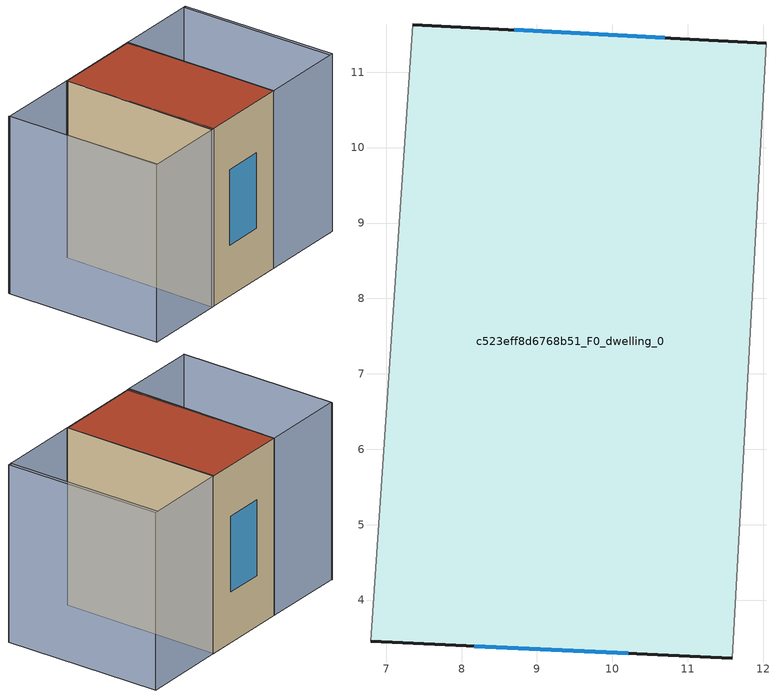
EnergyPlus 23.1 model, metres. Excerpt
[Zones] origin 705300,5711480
c523eff8d6768b51_F0_dwelling_0
 floor ground (EU_floor_Construction): 11.59,3.23 12.04,11.39 7.35,11.63 6.79,3.46 z0
 wall outside (EU_wall_Construction): 7.35,11.63 12.04,11.39 / 11.59,3.23 6.79,3.46 z0:9
 wall adiabatic (EU_wall_Construction): 12.04,11.39 11.59,3.23 / 6.79,3.46 7.35,11.63 z0:9
 window (EU_Window_Construction): 8.7,11.56 10.69,11.46 / 10.21,3.29 8.17,3.39 z2.58:6.42
 roof outside (EU_roof_Construction): 12.04,11.39 11.59,3.23 6.79,3.46 7.35,11.63 z9
shading: 2.96,11.91 2.59,3.66 / 15.93,3.02 16.35,11.16 / 2.96,11.85 7.35,11.63 / 7.35,11.63 6.93,3.44 / 6.93,3.44 2.54,3.67 / 2.54,3.67 2.96,11.85 / 16.09,3.01 11.59,3.23 / 11.59,3.23 11.98,11.39 / 11.98,11.39 16.49,11.17 / 16.49,11.17 16.09,3.01 z0:9
[Building]
EU S2 Campaign: North Axis=0; Terrain=City; Solar Distribution=FullExterior
[Site:Location]
London: Latitude=51.5; Longitude=-0.5; Time Zone=0; Elevation=25
[SizingPeriod:WeatherFileDays]
AnnualSizingPeriod: Begin Month=1; Begin Day of Month=1; End Month=12; End Day of Month=31; Day of Week for Start Day=Monday; Use Weather File Daylight Saving Period=No; Use Weather File Rain and Snow Indicators=No
[MATERIAL]
EU_InternalMass_Material: Roughness=MediumRough; Thickness=0.1; Conductivity=1; Density=1800; Specific Heat=900; Thermal Absorptance=0.9; Solar Absorptance=0.7; Visible Absorptance=0.7
[MATERIAL:NOMASS] Roughness=MediumRough; Thermal Absorptance=0.9; Solar Absorptance=0.7; Visible Absorptance=0.7
Name | Thermal Resistance
EU_wall_NoMass | 2.78369
EU_roof_NoMass | 4.4539
EU_floor_NoMass | 3.71158
[WINDOWMATERIAL:SIMPLEGLAZINGSYSTEM]
EU_Window_SimpleGlazing: UFactor=1.70637; Solar Heat Gain Coefficient=0.72; Visible Transmittance=0.72
[CONSTRUCTION]
EU_wall_Construction: EU_wall_NoMass
EU_roof_Construction: EU_roof_NoMass
EU_floor_Construction: EU_floor_NoMass
EU_InternalMass_Construction: EU_InternalMass_Material
EU_Window_Construction: EU_Window_SimpleGlazing
[ZONE]
c523eff8d6768b51_F0_dwelling_0: Type=1; Multiplier=1; Ceiling Height=autocalculate; Volume=349.567; Floor Area=autocalculate; Part of Total Floor Area=Yes
[INTERNALMASS]
c523eff8d6768b51_F0_dwelling_0_EU_InternalMass: Construction=EU_InternalMass_Construction; Zone or ZoneList=c523eff8d6768b51_F0_dwelling_0; Surface Area=38.8405
[OTHEREQUIPMENT]
EU_Step8_InternalGain_c523eff8d6768b51_F0_dwelling_0_f000: Fuel Type=Electricity; Zone or ZoneList or Space or SpaceList=c523eff8d6768b51_F0_dwelling_0; Schedule=EU_Step8_GainSchedule_c523eff8d6768b51_F0_dwelling_0_f000; Design Level Calculation Method=Watts/Area; Power per Zone Floor Area=1; Fraction Latent=0; Fraction Radiant=0; Fraction Lost=0; Carbon Dioxide Generation Rate=0; EndUse Subcategory=EU_Step8_InternalGains
[ZONEVENTILATION:DESIGNFLOWRATE]
EU_ConstantAir_c523eff8d6768b51_F0_dwelling_0: Zone or ZoneList or Space or SpaceList=c523eff8d6768b51_F0_dwelling_0; Schedule=EU_AlwaysOn; Design Flow Rate Calculation Method=AirChanges/Hour; Air Changes per Hour=0.449045; Ventilation Type=Natural; Fan Pressure Rise=0; Fan Total Efficiency=1; Constant Term Coefficient=1; Temperature Term Coefficient=0; Velocity Term Coefficient=0; Velocity Squared Term Coefficient=0; Minimum Indoor Temperature=-100; Maximum Indoor Temperature=100; Delta Temperature=-100; Minimum Outdoor Temperature=-100; Maximum Outdoor Temperature=100; Maximum Wind Speed=40
[HVACTEMPLATE:THERMOSTAT]
EU_HeatOnly_c523eff8d6768b51_F0_dwelling_0: Constant Heating Setpoint=20; Constant Cooling Setpoint=50
[HVACTEMPLATE:ZONE:IDEALLOADSAIRSYSTEM]
c523eff8d6768b51_F0_dwelling_0: Template Thermostat=EU_HeatOnly_c523eff8d6768b51_F0_dwelling_0; System Availability Schedule=EU_AlwaysOn; Maximum Heating Supply Air Temperature=50; Minimum Cooling Supply Air Temperature=13; Maximum Heating Supply Air Humidity Ratio=0.0156; Minimum Cooling Supply Air Humidity Ratio=0.0077; Heating Limit=NoLimit; Cooling Limit=NoLimit; Heating Availability Schedule=EU_AlwaysOn; Cooling Availability Schedule=EU_CoolingOff; Dehumidification Control Type=ConstantSensibleHeatRatio; Cooling Sensible Heat Ratio=0.7; Dehumidification Setpoint=60; Humidification Control Type=None; Humidification Setpoint=30; Outdoor Air Method=None; Outdoor Air Flow Rate per Person=0.00944; Outdoor Air Flow Rate per Zone Floor Area=0; Outdoor Air Flow Rate per Zone=0; Demand Controlled Ventilation Type=None; Outdoor Air Economizer Type=NoEconomizer; Heat Recovery Type=None; Sensible Heat Recovery Effectiveness=0.7; Latent Heat Recovery Effectiveness=0.65
[SIZING:ZONE]
c523eff8d6768b51_F0_dwelling_0: Zone Cooling Design Supply Air Temperature Input Method=SupplyAirTemperature; Zone Cooling Design Supply Air Temperature=13; Zone Heating Design Supply Air Temperature Input Method=SupplyAirTemperature; Zone Heating Design Supply Air Temperature=50; Zone Cooling Design Supply Air Humidity Ratio=0.008; Zone Heating Design Supply Air Humidity Ratio=0.008; Cooling Design Air Flow Method=DesignDay; Cooling Design Air Flow Rate=0; Cooling Minimum Air Flow per Zone Floor Area=0.000762; Cooling Minimum Air Flow=0; Cooling Minimum Air Flow Fraction=0.2; Heating Design Air Flow Method=DesignDay; Heating Design Air Flow Rate=0; Heating Maximum Air Flow per Zone Floor Area=0.002032; Heating Maximum Air Flow=0.141576; Heating Maximum Air Flow Fraction=0.3; Account for Dedicated Outdoor Air System=No; Dedicated Outdoor Air System Control Strategy=NeutralSupplyAir; Dedicated Outdoor Air Low Setpoint Temperature for Design=autosize; Dedicated Outdoor Air High Setpoint Temperature for Design=autosize; Zone Load Sizing Method=Sensible Load Only No Latent Load; Zone Latent Cooling Design Supply Air Humidity Ratio Input Method=HumidityRatioDifference; Zone Cooling Design Supply Air Humidity Ratio Difference=0.005; Zone Latent Heating Design Supply Air Humidity Ratio Input Method=HumidityRatioDifference; Zone Humidification Design Supply Air Humidity Ratio Difference=0.005
[SCHEDULE:CONSTANT]
Name | Hourly Value
EU_AlwaysOn | 1
EU_CoolingOff | 0
[SCHEDULE:FILE]
EU_Step8_GainSchedule_c523eff8d6768b51_F0_dwelling_0_f000: File=../../schedules/c523eff8d6768b51/c523eff8d6768b51_F0_dwelling_0_f000_gain.csv; Column Number=1; Rows to Skip at Top=0; Number of Hours of Data=8760; Column Separator=Comma; Interpolate to Timestep=No; Minutes per Item=60; Adjust Schedule for Daylight Savings=Yes
